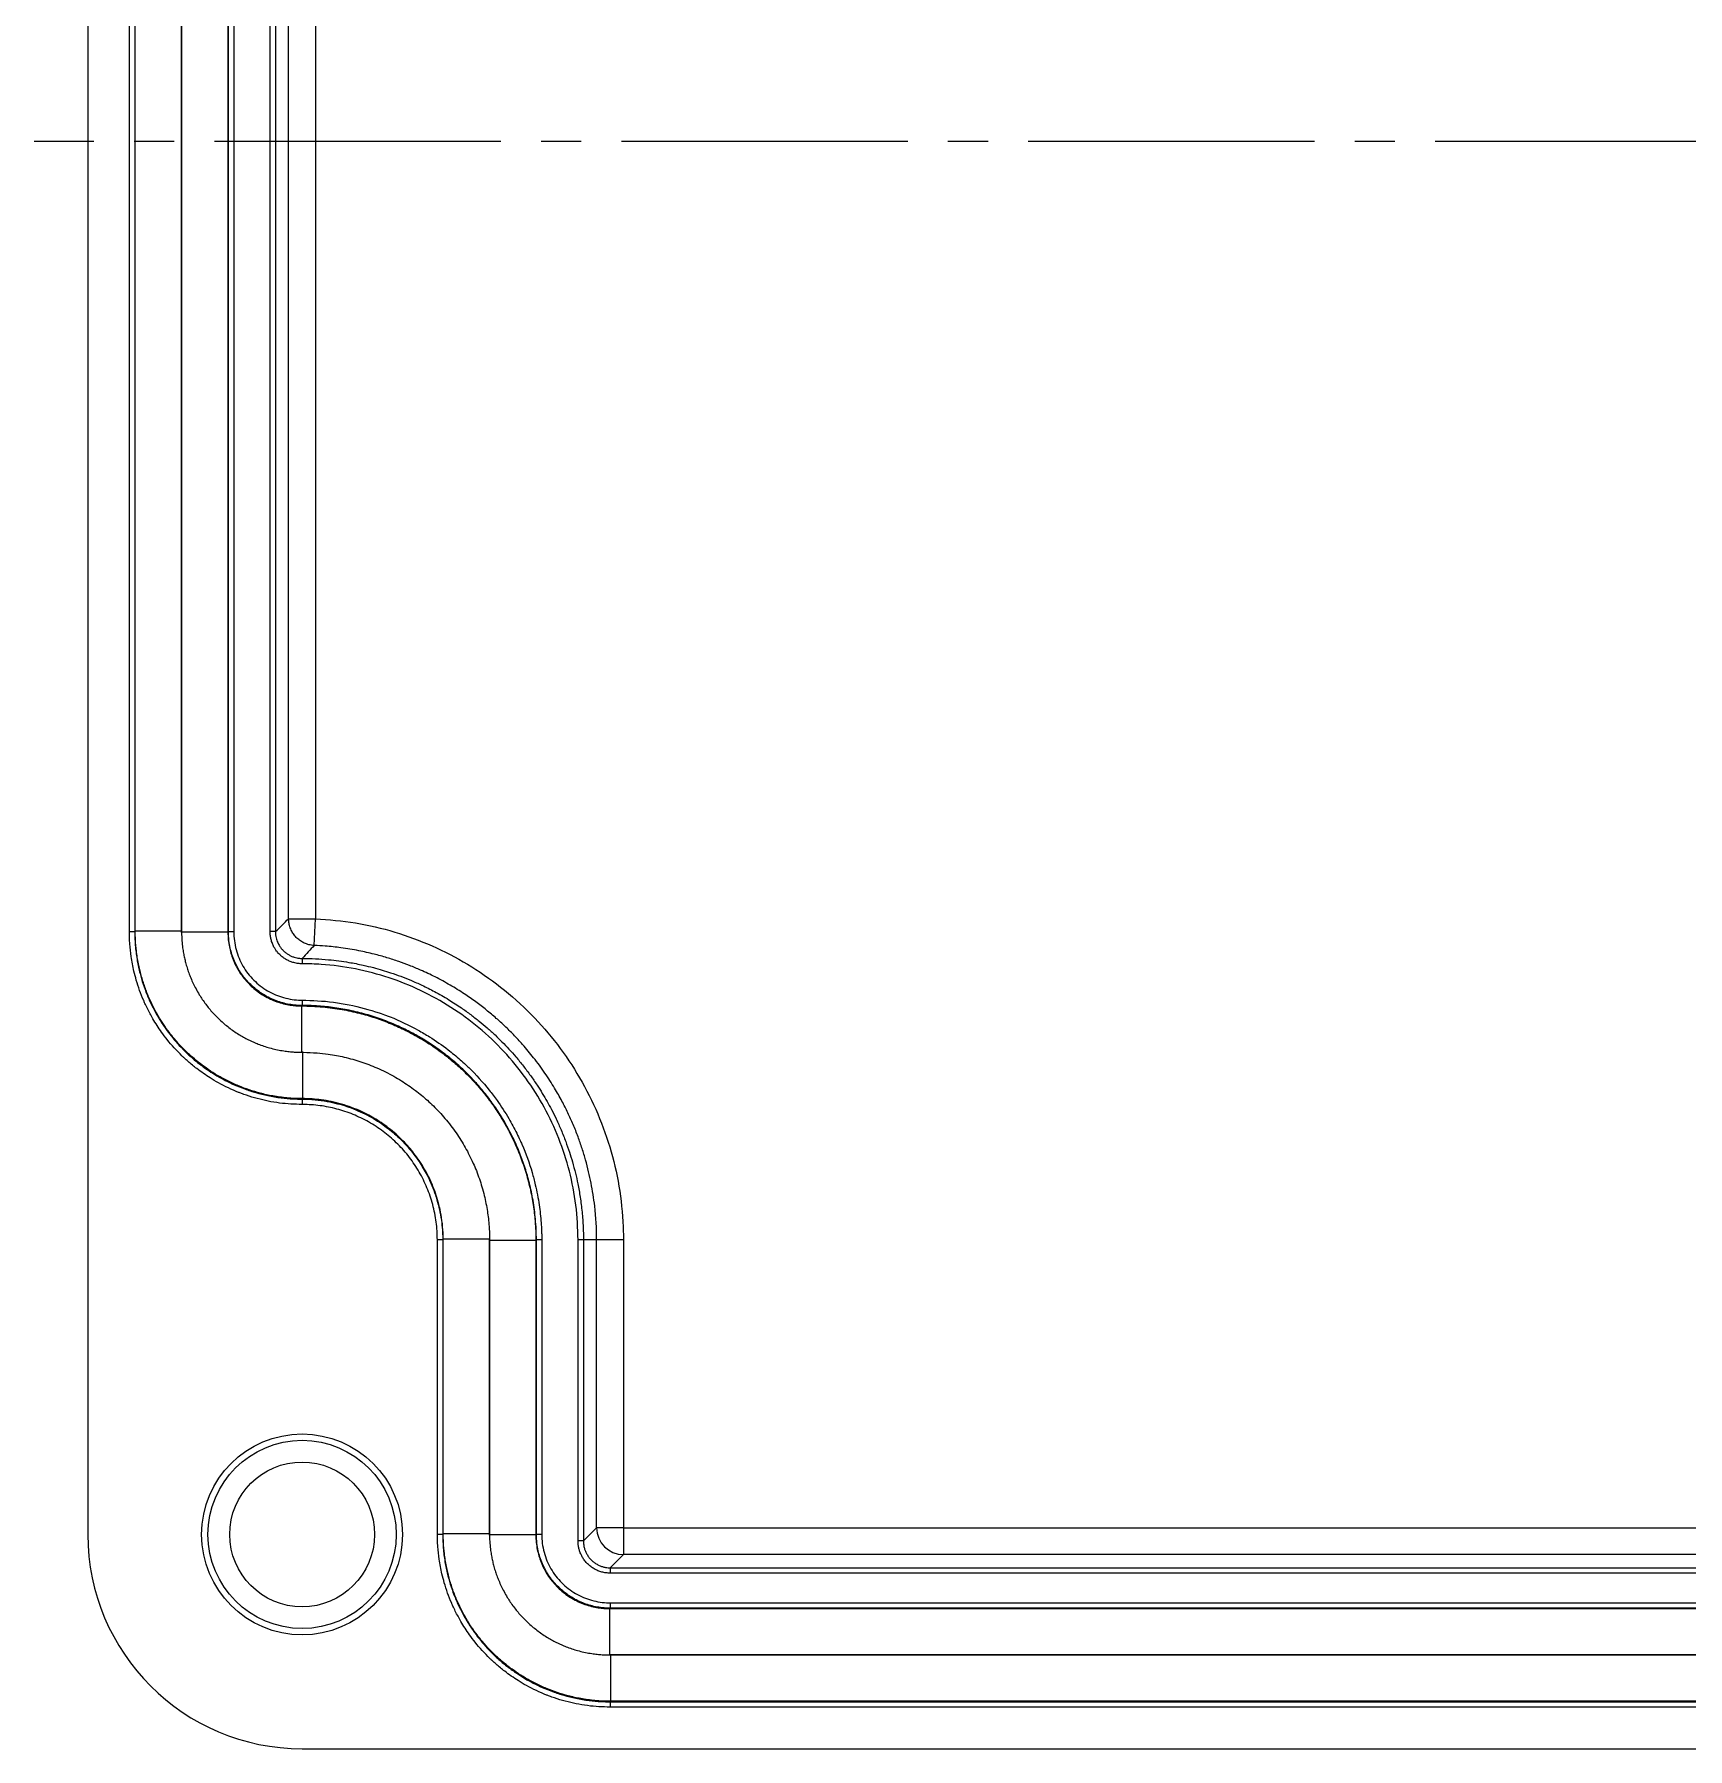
# Model space of a CAD drawing. Header units: millimetres. Extents: x -250 to 508, y -236 to 290.
# Drawn here: x 382 to 443.7, y 160 to 224 of the extents above; entities that cross this region are included whole.
import ezdxf

# ---------------------------------------------------------------- set-up
doc = ezdxf.new("R2010")
doc.units = ezdxf.units.MM
doc.linetypes.add('K5LT_AXLED', pattern=[15.1929, 10.6929, -1.5, 1.5, -1.5])
doc.linetypes.add('K5LT_THIN', pattern=[0])

# ---------------------------------------------------------------- blocks, each defined once
blk = doc.blocks.new('U10')
at = {"color": 30, "linetype": 'K5LT_AXLED', "lineweight": 18, "true_color": 0xff8000}
blk.add_line((445, 220), (382, 220), dxfattribs=at)
blk = doc.blocks.new('U9')
at = {"color": 7, "linetype": 'K5LT_THIN', "lineweight": 18}
for p, q in [((384, 272.001), (384, 167.999)), ((385.552, 190.501), (385.552, 249.499)), ((385.752, 249.499), (385.752, 190.501)), ((385.77, 190.52), (385.77, 249.48)), ((387.5, 190.48), (387.5, 249.52)), ((387.5, 249.48), (387.5, 190.52)), ((389.23, 249.52), (389.23, 190.48)), ((389.248, 190.498), (389.248, 249.502)), ((389.448, 249.502), (389.448, 190.498)), ((390.805, 190.505), (390.805, 249.495)), ((391.005, 249.495), (391.005, 190.505)), ((391.498, 190.988), (391.498, 249.012)), ((392.498, 249.012), (392.498, 190.988)), ((391.498, 190.988), (392.498, 190.988)), ((392.457, 189.989), (392.498, 190.988)), ((385.752, 190.501), (385.552, 190.501)), ((385.752, 190.501), (385.77, 190.52)), ((387.5, 190.52), (385.77, 190.52)), ((387.5, 190.52), (387.5, 190.472)), ((389.23, 190.48), (387.5, 190.48)), ((387.5, 190.472), (387.5, 190.48)), ((389.23, 190.48), (389.248, 190.498)), ((389.448, 190.498), (389.248, 190.498)), ((391.005, 190.505), (390.805, 190.505)), ((392.004, 189.505), (392.004, 189.305)), ((391.998, 187.748), (391.98, 187.73)), ((391.98, 187.73), (391.999, 187.748)), ((391.98, 187.73), (391.98, 186)), ((391.98, 187.73), (391.98, 186)), ((391.98, 187.73), (391.98, 187.73)), ((391.998, 187.948), (391.999, 187.948)), ((391.998, 187.948), (391.998, 187.748)), ((391.999, 187.748), (391.998, 187.748)), ((391.999, 187.948), (391.999, 187.748)), ((391.972, 186), (392.02, 186)), ((391.98, 186), (391.972, 186)), ((392.044, 186), (391.98, 186)), ((391.98, 186), (391.98, 186)), ((392.02, 186), (392.044, 186)), ((392.02, 186), (392.02, 186)), ((392.02, 186), (392.02, 184.27)), ((392.02, 186), (392.02, 184.27)), ((392.02, 184.27), (392.001, 184.252)), ((392.001, 184.252), (392.001, 184.052)), ((392.001, 184.252), (392.002, 184.252)), ((392.002, 184.052), (392.001, 184.052)), ((392.002, 184.252), (392.02, 184.27)), ((392.002, 184.252), (392.002, 184.052)), ((392.02, 184.27), (392.02, 184.27)), ((397.052, 168.001), (397.052, 179.002)), ((397.252, 179.002), (397.052, 179.002)), ((397.27, 179.02), (397.252, 179.002)), ((397.252, 179.002), (397.252, 168.001)), ((399, 179.02), (397.27, 179.02)), ((397.27, 168.02), (397.27, 179.02)), ((399, 179.044), (399, 179.02)), ((399, 178.98), (399, 179.044)), ((399, 179.02), (399, 168.02)), ((399, 167.98), (399, 178.98)), ((400.73, 178.98), (399, 178.98)), ((400.748, 178.999), (400.73, 178.98)), ((400.73, 178.98), (400.73, 167.98)), ((400.948, 178.999), (400.748, 178.999)), ((400.748, 167.998), (400.748, 178.999)), ((400.948, 178.999), (400.948, 167.998)), ((402.505, 179), (402.305, 179)), ((402.305, 167.755), (402.305, 179)), ((402.505, 179), (402.505, 167.755)), ((402.998, 179), (402.505, 179)), ((403.998, 179), (402.998, 179)), ((402.998, 168.248), (402.998, 179)), ((403.998, 179), (403.998, 168.248)), ((397.252, 168.001), (397.052, 168.001)), ((397.252, 168.001), (397.27, 168.02)), ((399, 168.02), (397.27, 168.02)), ((399, 168.02), (399, 167.972)), ((400.73, 167.98), (399, 167.98)), ((399, 167.972), (399, 167.98)), ((400.73, 167.98), (400.748, 167.998)), ((400.948, 167.998), (400.748, 167.998)), ((402.505, 167.755), (402.305, 167.755)), ((402.505, 167.755), (402.998, 168.248)), ((403.998, 168.248), (402.998, 168.248)), ((403.998, 168.248), (403.998, 167.248)), ((403.998, 168.248), (486.002, 168.248)), ((403.998, 167.248), (403.505, 166.755)), ((486.002, 167.248), (403.998, 167.248)), ((403.505, 166.755), (403.505, 166.555)), ((403.505, 166.755), (486.495, 166.755)), ((486.495, 166.555), (403.505, 166.555)), ((403.498, 165.248), (403.48, 165.23)), ((403.48, 165.23), (403.48, 163.5)), ((403.48, 165.23), (486.52, 165.23)), ((403.498, 165.448), (403.498, 165.248)), ((403.498, 165.448), (486.502, 165.448)), ((486.502, 165.248), (403.498, 165.248)), ((403.472, 163.5), (403.52, 163.5)), ((403.48, 163.5), (403.472, 163.5)), ((486.52, 163.5), (403.48, 163.5)), ((403.52, 163.5), (486.48, 163.5)), ((403.52, 163.5), (403.52, 161.77)), ((403.52, 161.77), (403.501, 161.752)), ((403.501, 161.752), (403.501, 161.552)), ((403.501, 161.752), (486.499, 161.752)), ((486.499, 161.552), (403.501, 161.552)), ((486.48, 161.77), (403.52, 161.77)), ((391.999, 160), (498.001, 160))]:
    blk.add_line(p, q, dxfattribs=at)
for radius in [3.75, 3.514, 2.703]:
    blk.add_circle((392, 168), radius, dxfattribs=at)
for centre, major_axis, ratio, start_param, end_param in [((392.001, 168.001), (-5.659, -5.659), 0.999632, 5.497971, 7.068399), ((403.998, 168.248), (0.707, -0.707), 0.999315, 3.927333, 5.497445)]:
    blk.add_ellipse(centre, major_axis=major_axis, ratio=ratio, start_param=start_param, end_param=end_param, dxfattribs=at)
for points in [[(391.005, 190.505), (391.169, 190.669), (391.334, 190.83), (391.498, 190.988)], [(392.457, 189.989), (392.305, 189.831), (392.155, 189.669), (392.004, 189.505)]]:
    blk.add_open_spline(points, degree=3, dxfattribs=at)
for points, knots in [([(392.457, 189.989), (392.389, 189.992), (392.261, 190.01), (392.087, 190.071), (391.937, 190.155), (391.807, 190.259), (391.697, 190.382), (391.606, 190.526), (391.541, 190.682), (391.505, 190.84), (391.498, 190.94), (391.498, 190.988)], [0, 0, 0, 0, 1.592334, 3.034559, 4.317999, 5.630002, 6.930308, 8.198308, 9.629006, 10.886474, 12, 12, 12, 12]), ([(392.498, 190.988), (393, 190.951), (393.502, 190.914), (394.489, 190.748), (394.978, 190.634), (395.931, 190.346), (396.404, 190.171), (397.309, 189.771), (397.751, 189.542), (398.602, 189.031), (399.015, 188.746), (399.81, 188.122), (400.198, 187.775), (400.904, 187.058), (401.23, 186.683), (401.831, 185.896), (402.11, 185.48), (402.613, 184.618), (402.842, 184.162), (403.235, 183.242), (403.401, 182.771), (403.675, 181.81), (403.784, 181.314), (403.936, 180.316), (403.982, 179.807), (403.997, 179.198), (403.997, 179.099), (403.998, 179)], [0, 0, 0, 0, 0.00149615, 0.00149615, 0.00300026, 0.00300026, 0.00447669, 0.00447669, 0.00595926, 0.00595926, 0.00745435, 0.00745435, 0.00898057, 0.00898057, 0.0104678, 0.0104678, 0.01194977, 0.01194977, 0.01345229, 0.01345229, 0.01494843, 0.01494843, 0.01644479, 0.01644479, 0.01795548, 0.01795548, 0.01824825, 0.01824825, 0.01824825, 0.01824825]), ([(392.001, 184.052), (391.722, 184.06), (391.443, 184.069), (391.016, 184.126), (390.874, 184.149), (390.464, 184.232), (390.192, 184.304), (389.86, 184.417), (389.796, 184.44), (389.698, 184.477), (389.664, 184.49), (389.374, 184.605), (389.121, 184.723), (388.772, 184.917), (388.669, 184.978), (388.396, 185.15), (388.228, 185.267), (387.956, 185.476), (387.848, 185.565), (387.694, 185.701), (387.644, 185.746), (387.568, 185.817), (387.541, 185.842), (387.318, 186.059), (387.132, 186.263), (386.889, 186.567), (386.818, 186.661), (386.636, 186.916), (386.529, 187.082), (386.357, 187.377), (386.287, 187.507), (386.191, 187.701), (386.161, 187.764), (386.116, 187.862), (386.101, 187.897), (385.976, 188.183), (385.885, 188.44), (385.778, 188.805), (385.749, 188.915), (385.68, 189.208), (385.645, 189.392), (385.596, 189.733), (385.579, 189.89), (385.563, 190.119), (385.559, 190.192), (385.555, 190.304), (385.554, 190.344), (385.552, 190.423), (385.552, 190.462), (385.552, 190.501)], [2.356233, 2.356233, 2.356233, 2.356233, 2.498487, 2.498487, 2.568158, 2.568158, 2.700238, 2.700238, 2.731558, 2.731558, 2.748553, 2.748553, 2.87483, 2.87483, 2.928304, 2.928304, 3.01905, 3.01905, 3.080482, 3.080482, 3.110091, 3.110091, 3.12629, 3.12629, 3.247354, 3.247354, 3.299076, 3.299076, 3.38667, 3.38667, 3.452809, 3.452809, 3.484481, 3.484481, 3.501919, 3.501919, 3.627364, 3.627364, 3.680945, 3.680945, 3.771165, 3.771165, 3.84945, 3.84945, 3.886369, 3.886369, 3.906837, 3.906837, 3.926953, 3.926953, 3.926953, 3.926953]), ([(385.752, 190.501), (385.752, 190.314), (385.768, 189.954), (385.837, 189.434), (385.937, 188.969), (386.06, 188.547), (386.207, 188.148), (386.384, 187.751), (386.59, 187.364), (386.815, 187.006), (387.047, 186.686), (387.287, 186.393), (387.552, 186.107), (387.851, 185.822), (388.176, 185.553), (388.502, 185.319), (388.817, 185.12), (389.135, 184.944), (389.48, 184.778), (389.865, 184.623), (390.283, 184.487), (390.741, 184.374), (391.204, 184.297), (391.632, 184.259), (391.889, 184.252), (392.001, 184.252)], [0, 0, 0, 0, 1.649746, 3.110348, 4.412645, 5.533247, 6.637723, 7.772161, 8.913285, 10.012968, 10.994283, 11.906167, 12.868723, 13.933001, 15.01699, 16.04714, 16.9724, 17.864006, 18.834262, 19.937833, 21.111415, 22.337069, 23.761106, 25.005154, 26, 26, 26, 26]), ([(392.02, 184.27), (391.828, 184.27), (391.459, 184.287), (390.928, 184.359), (390.455, 184.463), (390.027, 184.591), (389.623, 184.742), (389.225, 184.924), (388.847, 185.13), (388.501, 185.35), (388.19, 185.576), (387.896, 185.819), (387.603, 186.091), (387.314, 186.4), (387.05, 186.723), (386.821, 187.044), (386.627, 187.354), (386.45, 187.677), (386.28, 188.036), (386.121, 188.44), (385.986, 188.869), (385.88, 189.322), (385.81, 189.766), (385.776, 190.171), (385.77, 190.413), (385.77, 190.52)], [0, 0, 0, 0, 1.689318, 3.185084, 4.504837, 5.636605, 6.763205, 7.909631, 9.027052, 10.080745, 11.028179, 11.942355, 12.954761, 14.040695, 15.124568, 16.109691, 17.020769, 17.919171, 18.935575, 20.103768, 21.320258, 22.532964, 23.883154, 25.06148, 26, 26, 26, 26]), ([(387.5, 190.472), (387.501, 190.367), (387.509, 190.176), (387.536, 189.92), (387.569, 189.707), (387.606, 189.522), (387.651, 189.341), (387.704, 189.156), (387.768, 188.966), (387.844, 188.77), (387.934, 188.568), (388.04, 188.359), (388.154, 188.161), (388.276, 187.971), (388.399, 187.799), (388.53, 187.632), (388.667, 187.474), (388.814, 187.32), (388.969, 187.172), (389.135, 187.027), (389.31, 186.891), (389.494, 186.76), (389.677, 186.644), (389.86, 186.54), (390.04, 186.448), (390.223, 186.364), (390.419, 186.285), (390.625, 186.213), (390.85, 186.147), (391.08, 186.093), (391.305, 186.052), (391.513, 186.025), (391.693, 186.01), (391.845, 186.002), (391.933, 186), (391.972, 186)], [0, 0, 0, 0, 1.595469, 2.923004, 3.95063, 4.887461, 5.807332, 6.825212, 7.851469, 8.915277, 10.075919, 11.263369, 12.527394, 13.581192, 14.729401, 15.782952, 16.881981, 17.961251, 19.063354, 20.177109, 21.3534, 22.469827, 23.655141, 24.697831, 25.738729, 26.779628, 27.797805, 28.972836, 30.131955, 31.417972, 32.609697, 33.672364, 34.659662, 35.404687, 36, 36, 36, 36]), ([(389.23, 190.48), (389.23, 190.386), (389.239, 190.208), (389.278, 189.947), (389.338, 189.702), (389.421, 189.461), (389.53, 189.221), (389.665, 188.988), (389.822, 188.768), (390.001, 188.565), (390.196, 188.382), (390.407, 188.219), (390.634, 188.077), (390.875, 187.957), (391.124, 187.862), (391.371, 187.794), (391.603, 187.753), (391.806, 187.734), (391.926, 187.73), (391.98, 187.73)], [0, 0, 0, 0, 1.440941, 2.698224, 3.846444, 5.014018, 6.229961, 7.416344, 8.623793, 9.80906, 10.971396, 12.139179, 13.32658, 14.550318, 15.762132, 16.985531, 18.159212, 19.171853, 20, 20, 20, 20]), ([(391.998, 187.748), (391.904, 187.748), (391.725, 187.757), (391.463, 187.797), (391.217, 187.858), (390.976, 187.941), (390.736, 188.05), (390.503, 188.185), (390.283, 188.343), (390.08, 188.521), (389.898, 188.717), (389.735, 188.928), (389.593, 189.156), (389.473, 189.397), (389.379, 189.645), (389.309, 189.903), (389.26, 190.19), (389.248, 190.39), (389.248, 190.498)], [0, 0, 0, 0, 1.373855, 2.572424, 3.668788, 4.780113, 5.935551, 7.059398, 8.206919, 9.333843, 10.439518, 11.547668, 12.675522, 13.83583, 15.004074, 16.140742, 17.407411, 19, 19, 19, 19]), ([(389.448, 190.498), (389.452, 190.388), (389.455, 190.277), (389.485, 190.055), (389.506, 189.943), (389.565, 189.727), (389.601, 189.62), (389.687, 189.415), (389.736, 189.315), (389.847, 189.125), (389.909, 189.031), (390.044, 188.856), (390.118, 188.772), (390.273, 188.618), (390.355, 188.545), (390.528, 188.412), (390.62, 188.35), (390.808, 188.24), (390.907, 188.191), (391.106, 188.107), (391.209, 188.071), (391.416, 188.013), (391.523, 187.991), (391.736, 187.959), (391.845, 187.951), (391.966, 187.948), (391.982, 187.948), (391.998, 187.948)], [2.356233, 2.356233, 2.356233, 2.356233, 2.498487, 2.498487, 2.635638, 2.635638, 2.767364, 2.767364, 2.893497, 2.893497, 3.018617, 3.018617, 3.142112, 3.142112, 3.263489, 3.263489, 3.386961, 3.386961, 3.51207, 3.51207, 3.638127, 3.638127, 3.769369, 3.769369, 3.906039, 3.906039, 3.926953, 3.926953, 3.926953, 3.926953]), ([(392.004, 189.305), (391.953, 189.308), (391.901, 189.31), (391.826, 189.317), (391.803, 189.322), (391.749, 189.333), (391.718, 189.339), (391.644, 189.361), (391.6, 189.374), (391.511, 189.411), (391.463, 189.433), (391.374, 189.483), (391.333, 189.512), (391.269, 189.556), (391.249, 189.573), (391.215, 189.601), (391.203, 189.611), (391.155, 189.66), (391.119, 189.697), (391.071, 189.75), (391.06, 189.765), (391.033, 189.801), (391.018, 189.822), (390.986, 189.872), (390.967, 189.901), (390.929, 189.974), (390.908, 190.017), (390.871, 190.112), (390.855, 190.163), (390.83, 190.257), (390.823, 190.3), (390.812, 190.369), (390.81, 190.395), (390.806, 190.449), (390.806, 190.477), (390.805, 190.505)], [0, 0, 0, 0, 0.000155353, 0.000155353, 0.000226176, 0.000226176, 0.000322852, 0.000322852, 0.000459884, 0.000459884, 0.000616656, 0.000616656, 0.000769305, 0.000769305, 0.000850539, 0.000850539, 0.000899864, 0.000899864, 0.001055573, 0.001055573, 0.001113014, 0.001113014, 0.001190374, 0.001190374, 0.001294187, 0.001294187, 0.001438453, 0.001438453, 0.001601898, 0.001601898, 0.001732495, 0.001732495, 0.001810989, 0.001810989, 0.00189508, 0.00189508, 0.00189508, 0.00189508]), ([(391.005, 190.505), (391.005, 190.426), (391.022, 190.285), (391.082, 190.108), (391.151, 189.979), (391.223, 189.878), (391.301, 189.792), (391.389, 189.714), (391.487, 189.647), (391.592, 189.592), (391.698, 189.551), (391.791, 189.527), (391.869, 189.514), (391.938, 189.507), (391.982, 189.505), (392.004, 189.505)], [0, 0, 0, 0, 2.400195, 4.299767, 5.698717, 6.882023, 8.063733, 9.237596, 10.451306, 11.711291, 12.867735, 13.914897, 14.656899, 15.3021, 16, 16, 16, 16]), ([(392.004, 189.505), (392.334, 189.505), (392.919, 189.477), (393.675, 189.378), (394.234, 189.268), (394.647, 189.168), (394.988, 189.073), (395.329, 188.966), (395.685, 188.84), (396.077, 188.685), (396.497, 188.498), (396.971, 188.261), (397.463, 187.979), (397.915, 187.687), (398.292, 187.416), (398.612, 187.166), (398.914, 186.912), (399.198, 186.655), (399.469, 186.39), (399.728, 186.119), (399.996, 185.818), (400.264, 185.491), (400.529, 185.138), (400.764, 184.796), (400.97, 184.471), (401.149, 184.167), (401.322, 183.849), (401.497, 183.497), (401.676, 183.099), (401.841, 182.686), (401.98, 182.289), (402.102, 181.893), (402.207, 181.496), (402.306, 181.054), (402.391, 180.572), (402.459, 180.034), (402.497, 179.504), (402.505, 179.157), (402.505, 179)], [0, 0, 0, 0, 2.318281, 4.136775, 5.402869, 6.332465, 7.145921, 7.924836, 8.876931, 9.832232, 10.912063, 12.159688, 13.616282, 14.932981, 15.947154, 16.906699, 17.834113, 18.767861, 19.630097, 20.53042, 21.434225, 22.489945, 23.539747, 24.557641, 25.423277, 26.264256, 27.075724, 28.01218, 29.077021, 30.172294, 31.158159, 32.058174, 33.10256, 34.052357, 35.238039, 36.558157, 37.899056, 39, 39, 39, 39]), ([(402.998, 179), (402.998, 179.422), (402.957, 180.132), (402.826, 180.976), (402.702, 181.55), (402.59, 181.98), (402.458, 182.414), (402.304, 182.855), (402.128, 183.298), (401.927, 183.742), (401.698, 184.196), (401.415, 184.696), (401.065, 185.241), (400.666, 185.784), (400.27, 186.259), (399.908, 186.649), (399.579, 186.974), (399.241, 187.282), (398.88, 187.585), (398.481, 187.891), (398.032, 188.203), (397.527, 188.516), (396.982, 188.812), (396.475, 189.051), (396.022, 189.24), (395.602, 189.395), (395.158, 189.539), (394.661, 189.676), (394.09, 189.804), (393.482, 189.904), (392.926, 189.963), (392.593, 189.983), (392.457, 189.989)], [0, 0, 0, 0, 2.457032, 4.16205, 5.005213, 5.891473, 6.769747, 7.6894, 8.658132, 9.594205, 10.558094, 11.648872, 12.958259, 14.357932, 15.626865, 16.618446, 17.50698, 18.349389, 19.294584, 20.267667, 21.299761, 22.524136, 23.78194, 24.965296, 25.830142, 26.658478, 27.577722, 28.56306, 29.709449, 31.045913, 32.205829, 33, 33, 33, 33]), ([(402.305, 179), (402.291, 179.435), (402.277, 179.869), (402.169, 180.724), (402.089, 181.147), (401.875, 181.976), (401.741, 182.389), (401.428, 183.182), (401.246, 183.572), (400.836, 184.321), (400.606, 184.686), (400.104, 185.38), (399.826, 185.718), (399.242, 186.345), (398.93, 186.64), (398.272, 187.188), (397.922, 187.445), (397.197, 187.909), (396.814, 188.122), (396.043, 188.489), (395.65, 188.647), (394.838, 188.916), (394.414, 189.028), (393.569, 189.194), (393.142, 189.251), (392.479, 189.297), (392.241, 189.301), (392.004, 189.305)], [0, 0, 0, 0, 0.00129129, 0.00129129, 0.00258306, 0.00258306, 0.00385336, 0.00385336, 0.00513378, 0.00513378, 0.00641717, 0.00641717, 0.00769686, 0.00769686, 0.00898237, 0.00898237, 0.0102668, 0.0102668, 0.01155647, 0.01155647, 0.01282513, 0.01282513, 0.0141174, 0.0141174, 0.01539177, 0.01539177, 0.01609455, 0.01609455, 0.01609455, 0.01609455]), ([(391.98, 187.73), (392.242, 187.73), (392.742, 187.708), (393.466, 187.612), (394.114, 187.474), (394.704, 187.302), (395.261, 187.099), (395.815, 186.853), (396.358, 186.565), (396.863, 186.248), (397.315, 185.923), (397.725, 185.586), (398.125, 185.218), (398.523, 184.801), (398.901, 184.345), (399.235, 183.882), (399.52, 183.43), (399.776, 182.965), (400.02, 182.451), (400.248, 181.869), (400.44, 181.246), (400.584, 180.615), (400.676, 180.011), (400.721, 179.467), (400.73, 179.132), (400.73, 178.98)], [0, 0, 0, 0, 1.639861, 3.09169, 4.390166, 5.509057, 6.61006, 7.735964, 8.879922, 9.987487, 10.98119, 11.893762, 12.847302, 13.904826, 14.992178, 16.041388, 16.989441, 17.904884, 18.948773, 20.145766, 21.407728, 22.671191, 23.911495, 25.044743, 26, 26, 26, 26]), ([(391.999, 187.948), (392.386, 187.936), (392.774, 187.924), (393.366, 187.845), (393.563, 187.813), (394.132, 187.698), (394.509, 187.598), (394.97, 187.441), (395.058, 187.41), (395.193, 187.359), (395.24, 187.341), (395.641, 187.182), (395.991, 187.018), (396.475, 186.75), (396.617, 186.666), (396.994, 186.43), (397.226, 186.269), (397.604, 185.978), (397.755, 185.854), (397.973, 185.663), (398.042, 185.6), (398.148, 185.501), (398.185, 185.467), (398.494, 185.167), (398.751, 184.884), (399.088, 184.463), (399.186, 184.334), (399.437, 183.983), (399.584, 183.756), (399.825, 183.345), (399.924, 183.162), (400.059, 182.89), (400.101, 182.802), (400.163, 182.665), (400.185, 182.617), (400.357, 182.22), (400.485, 181.865), (400.633, 181.36), (400.672, 181.208), (400.768, 180.805), (400.816, 180.552), (400.886, 180.078), (400.91, 179.856), (400.933, 179.534), (400.938, 179.432), (400.944, 179.276), (400.946, 179.22), (400.948, 179.109), (400.948, 179.054), (400.948, 178.999)], [2.356233, 2.356233, 2.356233, 2.356233, 2.498487, 2.498487, 2.568182, 2.568182, 2.700221, 2.700221, 2.731455, 2.731455, 2.748228, 2.748228, 2.874333, 2.874333, 2.927551, 2.927551, 3.017597, 3.017597, 3.079955, 3.079955, 3.109726, 3.109726, 3.12584, 3.12584, 3.246722, 3.246722, 3.298111, 3.298111, 3.384829, 3.384829, 3.452181, 3.452181, 3.484067, 3.484067, 3.501448, 3.501448, 3.626683, 3.626683, 3.679894, 3.679894, 3.769197, 3.769197, 3.848857, 3.848857, 3.885966, 3.885966, 3.906351, 3.906351, 3.926953, 3.926953, 3.926953, 3.926953]), ([(400.748, 178.999), (400.748, 179.254), (400.727, 179.741), (400.636, 180.45), (400.502, 181.089), (400.336, 181.673), (400.141, 182.22), (399.902, 182.769), (399.617, 183.318), (399.288, 183.852), (398.946, 184.327), (398.6, 184.749), (398.242, 185.137), (397.842, 185.519), (397.401, 185.889), (396.937, 186.229), (396.476, 186.522), (396.013, 186.779), (395.521, 187.014), (394.976, 187.234), (394.381, 187.426), (393.761, 187.577), (393.141, 187.681), (392.552, 187.737), (392.176, 187.748), (391.999, 187.748)], [0, 0, 0, 0, 1.599895, 3.016295, 4.30037, 5.413803, 6.50377, 7.577977, 8.75037, 9.90894, 10.994808, 11.919568, 12.847835, 13.834522, 14.893629, 15.948838, 16.945238, 17.864291, 18.853348, 19.962078, 21.15665, 22.406904, 23.663172, 24.879924, 26, 26, 26, 26]), ([(392.044, 186), (392.216, 185.999), (392.527, 185.985), (392.942, 185.94), (393.277, 185.885), (393.583, 185.821), (393.887, 185.744), (394.196, 185.649), (394.499, 185.542), (394.806, 185.416), (395.117, 185.271), (395.42, 185.111), (395.705, 184.942), (395.974, 184.766), (396.225, 184.585), (396.46, 184.398), (396.684, 184.205), (396.905, 183.998), (397.124, 183.773), (397.342, 183.528), (397.553, 183.266), (397.753, 182.993), (397.933, 182.72), (398.096, 182.446), (398.25, 182.159), (398.387, 181.871), (398.513, 181.573), (398.621, 181.28), (398.72, 180.97), (398.802, 180.665), (398.869, 180.359), (398.919, 180.072), (398.957, 179.787), (398.982, 179.519), (398.996, 179.269), (398.999, 179.116), (399, 179.044)], [0, 0, 0, 0, 1.740465, 3.148745, 4.217279, 5.174516, 6.305384, 7.402143, 8.480724, 9.590021, 10.791024, 11.982183, 13.087289, 14.142931, 15.234123, 16.236018, 17.217478, 18.258074, 19.322343, 20.414169, 21.596834, 22.736181, 23.843568, 24.929609, 26.003713, 27.174668, 28.175489, 29.282699, 30.339514, 31.483257, 32.506782, 33.532382, 34.461656, 35.453917, 36.275167, 37, 37, 37, 37]), ([(392.002, 184.252), (392.162, 184.252), (392.47, 184.238), (392.914, 184.178), (393.309, 184.091), (393.667, 183.985), (394.006, 183.859), (394.339, 183.708), (394.66, 183.534), (394.954, 183.348), (395.217, 183.156), (395.463, 182.954), (395.707, 182.727), (395.948, 182.47), (396.171, 182.199), (396.364, 181.929), (396.528, 181.667), (396.677, 181.398), (396.819, 181.1), (396.952, 180.765), (397.065, 180.406), (397.156, 180.025), (397.216, 179.649), (397.246, 179.302), (397.252, 179.094), (397.252, 179.002)], [0, 0, 0, 0, 1.679275, 3.166076, 4.480927, 5.608679, 6.727152, 7.872667, 8.998333, 10.067096, 11.022113, 11.934854, 12.930565, 14.008471, 15.089781, 16.086703, 17.000012, 17.895342, 18.896482, 20.049344, 21.255478, 22.472288, 23.833862, 25.032079, 26, 26, 26, 26]), ([(397.052, 179.002), (397.045, 179.221), (397.038, 179.44), (396.979, 179.878), (396.937, 180.099), (396.821, 180.526), (396.749, 180.738), (396.58, 181.143), (396.483, 181.341), (396.264, 181.718), (396.142, 181.903), (395.876, 182.249), (395.73, 182.415), (395.425, 182.721), (395.261, 182.865), (394.921, 183.128), (394.739, 183.251), (394.368, 183.469), (394.172, 183.566), (393.779, 183.734), (393.576, 183.804), (393.168, 183.921), (392.957, 183.964), (392.536, 184.029), (392.321, 184.046), (392.076, 184.051), (392.039, 184.052), (392.002, 184.052)], [2.356233, 2.356233, 2.356233, 2.356233, 2.498487, 2.498487, 2.635243, 2.635243, 2.7666, 2.7666, 2.892716, 2.892716, 3.017471, 3.017471, 3.140622, 3.140622, 3.261992, 3.261992, 3.385049, 3.385049, 3.509806, 3.509806, 3.635679, 3.635679, 3.766341, 3.766341, 3.902609, 3.902609, 3.926953, 3.926953, 3.926953, 3.926953]), ([(397.27, 179.02), (397.27, 179.177), (397.257, 179.478), (397.199, 179.914), (397.116, 180.303), (397.013, 180.656), (396.89, 180.991), (396.743, 181.323), (396.57, 181.649), (396.38, 181.952), (396.185, 182.222), (395.983, 182.468), (395.762, 182.708), (395.511, 182.947), (395.237, 183.174), (394.96, 183.374), (394.689, 183.545), (394.41, 183.698), (394.1, 183.845), (393.751, 183.982), (393.377, 184.097), (392.998, 184.183), (392.636, 184.238), (392.31, 184.265), (392.11, 184.27), (392.02, 184.27)], [0, 0, 0, 0, 1.643617, 3.098721, 4.398367, 5.516864, 6.61712, 7.74356, 8.886804, 9.993101, 10.984975, 11.897552, 12.852603, 13.911603, 14.999206, 16.047165, 16.994006, 17.909443, 18.95561, 20.154807, 21.418428, 22.681242, 23.920949, 25.050893, 26, 26, 26, 26]), ([(403.501, 161.552), (403.222, 161.56), (402.943, 161.569), (402.516, 161.626), (402.374, 161.649), (401.964, 161.732), (401.692, 161.804), (401.36, 161.917), (401.296, 161.94), (401.198, 161.977), (401.164, 161.99), (400.874, 162.105), (400.621, 162.223), (400.272, 162.417), (400.169, 162.478), (399.896, 162.65), (399.728, 162.767), (399.456, 162.976), (399.348, 163.065), (399.194, 163.201), (399.144, 163.246), (399.068, 163.317), (399.041, 163.342), (398.818, 163.559), (398.632, 163.763), (398.389, 164.067), (398.318, 164.161), (398.136, 164.416), (398.029, 164.582), (397.857, 164.877), (397.787, 165.007), (397.691, 165.201), (397.661, 165.264), (397.616, 165.362), (397.601, 165.397), (397.476, 165.683), (397.385, 165.94), (397.278, 166.305), (397.249, 166.415), (397.18, 166.708), (397.145, 166.892), (397.096, 167.233), (397.079, 167.39), (397.063, 167.619), (397.059, 167.692), (397.055, 167.804), (397.054, 167.844), (397.052, 167.923), (397.052, 167.962), (397.052, 168.001)], [2.356233, 2.356233, 2.356233, 2.356233, 2.498487, 2.498487, 2.568158, 2.568158, 2.700238, 2.700238, 2.731558, 2.731558, 2.748553, 2.748553, 2.87483, 2.87483, 2.928304, 2.928304, 3.01905, 3.01905, 3.080482, 3.080482, 3.110091, 3.110091, 3.12629, 3.12629, 3.247354, 3.247354, 3.299076, 3.299076, 3.38667, 3.38667, 3.452809, 3.452809, 3.484481, 3.484481, 3.501919, 3.501919, 3.627364, 3.627364, 3.680945, 3.680945, 3.771165, 3.771165, 3.84945, 3.84945, 3.886369, 3.886369, 3.906837, 3.906837, 3.926953, 3.926953, 3.926953, 3.926953]), ([(397.252, 168.001), (397.252, 167.814), (397.268, 167.454), (397.337, 166.934), (397.437, 166.47), (397.56, 166.048), (397.707, 165.648), (397.884, 165.251), (398.09, 164.864), (398.315, 164.506), (398.547, 164.186), (398.787, 163.893), (399.052, 163.607), (399.351, 163.322), (399.676, 163.054), (400.001, 162.819), (400.317, 162.62), (400.635, 162.444), (400.98, 162.278), (401.364, 162.123), (401.782, 161.987), (402.24, 161.874), (402.703, 161.797), (403.132, 161.759), (403.389, 161.752), (403.501, 161.752)], [0, 0, 0, 0, 1.649344, 3.109595, 4.411753, 5.53236, 6.636855, 7.771201, 8.912404, 10.012256, 10.993798, 11.90571, 12.868126, 13.932315, 15.016306, 16.046593, 16.971911, 17.863452, 18.833325, 19.936114, 21.109211, 22.335169, 23.761091, 25.005846, 26, 26, 26, 26]), ([(403.52, 161.77), (403.328, 161.77), (402.959, 161.787), (402.428, 161.859), (401.956, 161.963), (401.527, 162.091), (401.123, 162.242), (400.726, 162.424), (400.347, 162.63), (400.001, 162.85), (399.69, 163.076), (399.396, 163.319), (399.103, 163.591), (398.814, 163.9), (398.55, 164.223), (398.321, 164.544), (398.127, 164.854), (397.95, 165.177), (397.78, 165.536), (397.621, 165.939), (397.486, 166.369), (397.38, 166.822), (397.31, 167.266), (397.276, 167.671), (397.27, 167.913), (397.27, 168.02)], [0, 0, 0, 0, 1.689068, 3.184617, 4.504272, 5.636022, 6.762595, 7.909048, 9.026569, 10.080431, 11.027952, 11.942131, 12.954417, 14.040283, 15.124118, 16.109302, 17.020361, 17.918684, 18.934701, 20.102541, 21.318721, 22.531481, 23.882303, 25.061136, 26, 26, 26, 26]), ([(399, 167.972), (399.001, 167.867), (399.009, 167.676), (399.036, 167.42), (399.069, 167.207), (399.106, 167.022), (399.151, 166.841), (399.204, 166.656), (399.268, 166.466), (399.344, 166.27), (399.434, 166.068), (399.54, 165.859), (399.654, 165.661), (399.776, 165.471), (399.899, 165.299), (400.03, 165.132), (400.167, 164.974), (400.314, 164.82), (400.469, 164.672), (400.635, 164.527), (400.81, 164.391), (400.994, 164.26), (401.177, 164.144), (401.36, 164.04), (401.54, 163.948), (401.723, 163.864), (401.919, 163.785), (402.125, 163.713), (402.35, 163.647), (402.58, 163.593), (402.805, 163.552), (403.013, 163.525), (403.193, 163.51), (403.345, 163.502), (403.433, 163.5), (403.472, 163.5)], [0, 0, 0, 0, 1.595469, 2.923004, 3.95063, 4.887461, 5.807332, 6.825212, 7.851469, 8.915277, 10.075919, 11.263369, 12.527394, 13.581192, 14.729401, 15.782952, 16.881981, 17.961251, 19.063354, 20.177109, 21.3534, 22.469827, 23.655141, 24.697831, 25.738729, 26.779628, 27.797805, 28.972836, 30.131955, 31.417972, 32.609697, 33.672364, 34.659662, 35.404687, 36, 36, 36, 36]), ([(400.73, 167.98), (400.73, 167.886), (400.739, 167.708), (400.778, 167.447), (400.838, 167.202), (400.921, 166.961), (401.03, 166.721), (401.165, 166.488), (401.322, 166.268), (401.501, 166.065), (401.696, 165.882), (401.907, 165.719), (402.134, 165.577), (402.375, 165.457), (402.624, 165.362), (402.871, 165.294), (403.103, 165.253), (403.306, 165.234), (403.426, 165.23), (403.48, 165.23)], [0, 0, 0, 0, 1.440941, 2.698224, 3.846444, 5.014018, 6.229961, 7.416344, 8.623793, 9.80906, 10.971396, 12.139179, 13.32658, 14.550318, 15.762132, 16.985531, 18.159212, 19.171853, 20, 20, 20, 20]), ([(403.498, 165.248), (403.404, 165.248), (403.225, 165.257), (402.963, 165.297), (402.717, 165.358), (402.476, 165.441), (402.236, 165.55), (402.003, 165.685), (401.783, 165.843), (401.58, 166.021), (401.398, 166.217), (401.235, 166.428), (401.093, 166.656), (400.973, 166.897), (400.879, 167.145), (400.809, 167.403), (400.76, 167.69), (400.748, 167.89), (400.748, 167.998)], [0, 0, 0, 0, 1.373855, 2.572424, 3.668788, 4.780113, 5.935551, 7.059398, 8.206919, 9.333843, 10.439518, 11.547668, 12.675522, 13.83583, 15.004074, 16.140742, 17.407411, 19, 19, 19, 19]), ([(400.948, 167.998), (400.952, 167.888), (400.955, 167.777), (400.985, 167.555), (401.006, 167.443), (401.065, 167.227), (401.101, 167.12), (401.187, 166.915), (401.236, 166.815), (401.347, 166.625), (401.409, 166.531), (401.544, 166.356), (401.618, 166.272), (401.773, 166.118), (401.855, 166.045), (402.028, 165.912), (402.12, 165.85), (402.308, 165.74), (402.407, 165.691), (402.606, 165.607), (402.709, 165.571), (402.916, 165.513), (403.023, 165.491), (403.236, 165.459), (403.345, 165.451), (403.466, 165.448), (403.482, 165.448), (403.498, 165.448)], [2.356233, 2.356233, 2.356233, 2.356233, 2.498487, 2.498487, 2.635638, 2.635638, 2.767364, 2.767364, 2.893497, 2.893497, 3.018617, 3.018617, 3.142112, 3.142112, 3.263489, 3.263489, 3.386961, 3.386961, 3.51207, 3.51207, 3.638127, 3.638127, 3.769369, 3.769369, 3.906039, 3.906039, 3.926953, 3.926953, 3.926953, 3.926953]), ([(403.505, 166.555), (403.453, 166.557), (403.401, 166.558), (403.321, 166.569), (403.294, 166.573), (403.218, 166.589), (403.168, 166.602), (403.07, 166.635), (403.022, 166.655), (402.929, 166.701), (402.883, 166.727), (402.797, 166.785), (402.756, 166.816), (402.679, 166.883), (402.642, 166.92), (402.574, 166.996), (402.542, 167.037), (402.487, 167.118), (402.463, 167.158), (402.434, 167.214), (402.426, 167.23), (402.397, 167.293), (402.378, 167.34), (402.358, 167.403), (402.353, 167.419), (402.342, 167.458), (402.336, 167.482), (402.322, 167.549), (402.315, 167.593), (402.309, 167.656), (402.308, 167.675), (402.306, 167.715), (402.305, 167.735), (402.305, 167.755)], [2.356537, 2.356537, 2.356537, 2.356537, 2.498779, 2.498779, 2.569514, 2.569514, 2.699856, 2.699856, 2.828308, 2.828308, 2.953472, 2.953472, 3.075781, 3.075781, 3.197803, 3.197803, 3.319621, 3.319621, 3.431092, 3.431092, 3.474373, 3.474373, 3.599688, 3.599688, 3.640831, 3.640831, 3.703371, 3.703371, 3.818679, 3.818679, 3.871423, 3.871423, 3.926648, 3.926648, 3.926648, 3.926648]), ([(402.505, 167.755), (402.505, 167.708), (402.511, 167.619), (402.538, 167.489), (402.579, 167.37), (402.634, 167.259), (402.703, 167.153), (402.786, 167.056), (402.881, 166.97), (402.984, 166.898), (403.096, 166.84), (403.212, 166.796), (403.323, 166.77), (403.421, 166.757), (403.479, 166.755), (403.505, 166.755)], [0, 0, 0, 0, 1.58028, 2.954727, 4.164877, 5.394205, 6.643068, 7.868289, 9.093052, 10.319582, 11.556889, 12.804261, 14.067935, 15.133218, 16, 16, 16, 16])]:
    blk.add_open_spline(points, degree=3, knots=knots, dxfattribs=at)
blk.add_blockref('U10', (0, 0))

msp = doc.modelspace()

# ---------------------------------------------------------------- block references
msp.add_blockref('U9', (0, 0))

doc.saveas('drawing.dxf')
